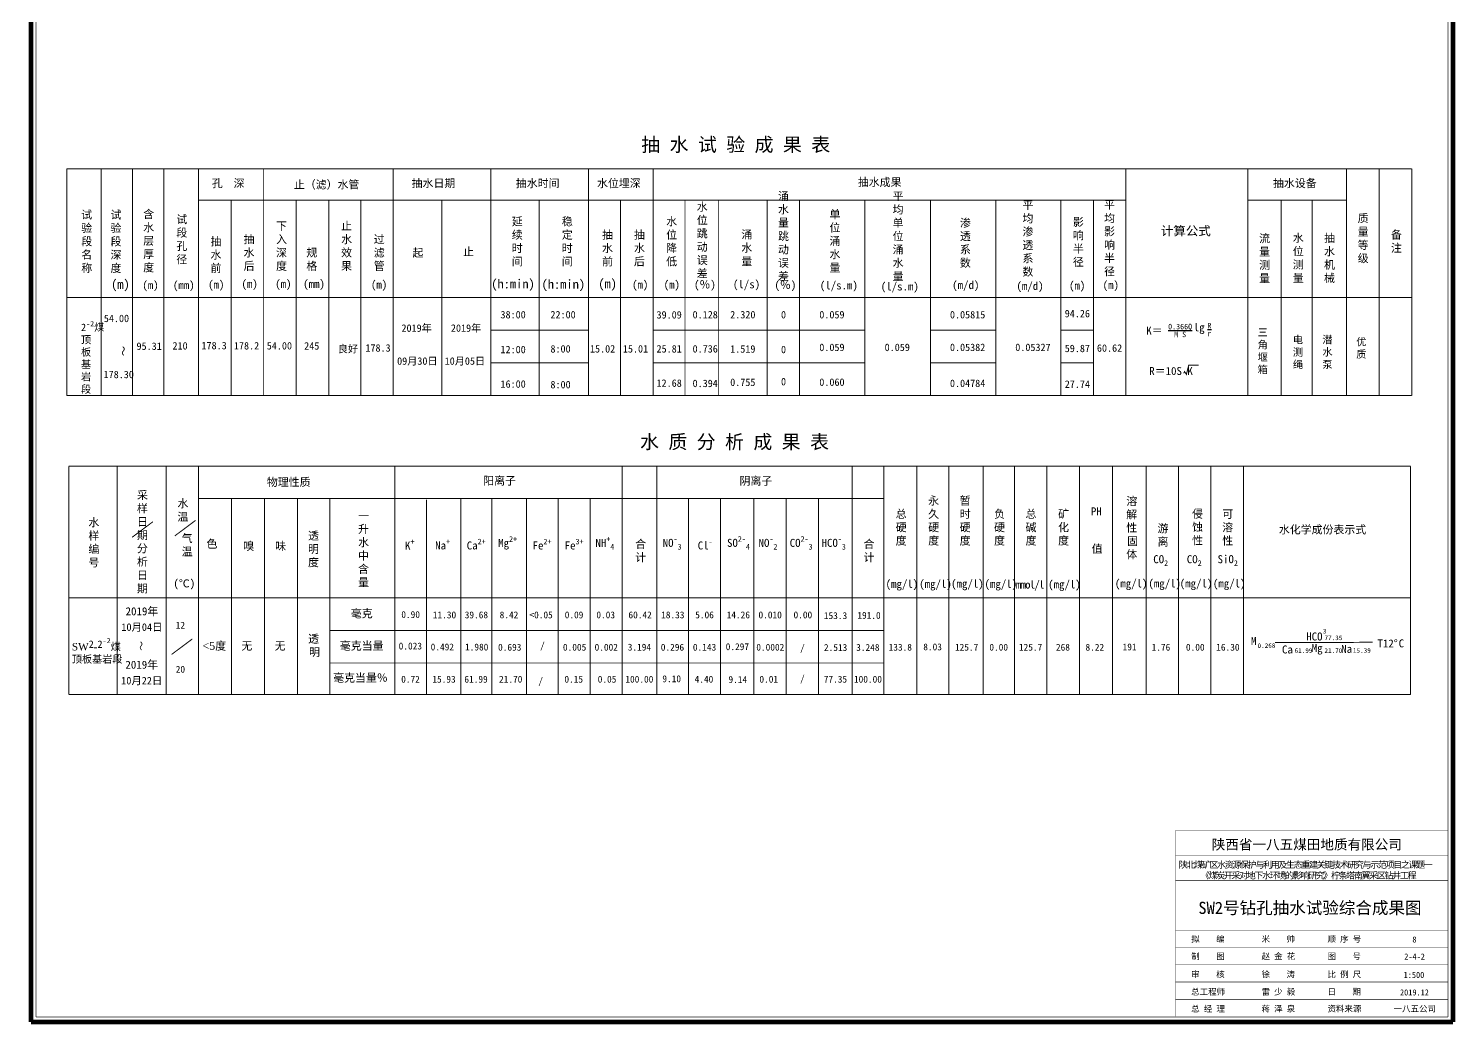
# Model space of a CAD drawing. Header units: millimetres. Extents: x -182 to 395, y -757 to 122.
# Drawn here: x -182 to 395, y -757 to -355 of the extents above; entities that cross this region are included whole.
import ezdxf

# ---------------------------------------------------------------- set-up
doc = ezdxf.new("R2010")
doc.units = ezdxf.units.MM
for name, color, linetype in [('图框WL', 7, 'Continuous'), ('图框WT', 7, 'Continuous'), ('成果表WL', 7, 'Continuous'), ('成果表WT', 7, 'Continuous')]:
    doc.layers.add(name, color=color, linetype=linetype)
doc.styles.get("Standard").update_dxf_attribs({"font": ''})
doc.styles.get('Standard').set_extended_font_data('SimSun')

msp = doc.modelspace()

# ---------------------------------------------------------------- linework, layer by layer
at = {"layer": '图框WL'}
for points, const_width in [([(-180.64, -756.11), (-180.64, 120.64), (-180.64, 120.64), (394.04, 120.64)], 2), ([(394.04, -756.11), (394.04, 120.64)], 2), ([(-178.64, -754.11), (-178.64, 118.64), (-178.64, 118.64), (392.04, 118.64)], 0.2), ([(392.04, 118.64), (392.04, -754.11)], 0.2), ([(281.77, -753.85), (281.77, -678.86), (392.04, -678.86)], 0.2), ([(281.93, -688.98), (392.01, -688.98)], 0.2), ([(392.01, -698.98), (281.93, -698.98)], 0.2), ([(281.93, -718.98), (392.01, -718.98)], 0.2), ([(309.43, -718.98), (309.43, -754.16)], 0.05), ([(336.93, -754.16), (336.93, -718.98)], 0.05), ([(364.43, -718.98), (364.43, -754.16)], 0.05), ([(281.93, -725.98), (392.01, -725.98)], 0.2), ([(392.01, -732.98), (281.93, -732.98)], 0.2), ([(281.93, -739.98), (392.01, -739.98)], 0.2), ([(392.01, -746.98), (281.93, -746.98)], 0.2), ([(-180.64, -756.11), (394.04, -756.11)], 2), ([(392.04, -754.11), (-178.64, -754.11)], 0.2), ([(282.14, -754.16), (309.64, -754.16)], 0.2), ([(309.64, -754.16), (337.14, -754.16)], 0.2), ([(337.14, -754.16), (364.64, -754.16)], 0.2)]:
    msp.add_lwpolyline(points, dxfattribs=dict(at, const_width=const_width))
at = {"layer": '成果表WL', "const_width": 0.396}
for points in [[(-166.22, -411.26), (-166.22, -463.34)], [(-166.22, -411.26), (-152.23, -411.26)], [(-152.23, -411.26), (-152.23, -463.34)], [(-152.23, -411.26), (-139.6, -411.26)], [(-139.6, -411.26), (-139.6, -463.34)], [(-139.6, -411.26), (-126.97, -411.26)], [(-126.97, -411.26), (-126.97, -463.34)], [(-126.97, -411.26), (-112.98, -411.26)], [(-126.97, -411.26), (-126.97, -463.34)], [(-112.98, -411.26), (-86.75, -411.26)], [(-112.98, -411.26), (-112.98, -423.89)], [(-86.75, -411.26), (-34.28, -411.26)], [(-86.75, -411.26), (-86.75, -423.89)], [(-34.28, -411.26), (5.16, -411.26)], [(-34.28, -411.26), (-34.28, -423.89)], [(5.16, -411.26), (44.61, -411.26)], [(5.16, -411.26), (5.16, -423.89)], [(44.61, -411.26), (70.84, -411.26)], [(44.61, -411.26), (44.61, -423.89)], [(70.84, -411.26), (105.85, -411.26), (196.67, -411.26), (261.79, -411.26)], [(70.84, -411.26), (70.84, -423.89)], [(261.79, -411.26), (311.13, -411.26)], [(261.79, -411.26), (261.79, -423.89)], [(261.79, -411.26), (261.79, -423.89)], [(311.13, -411.26), (311.13, -463.34)], [(311.13, -411.26), (350.97, -411.26)], [(350.97, -411.26), (350.97, -463.34)], [(350.97, -411.26), (364.17, -411.26)], [(364.17, -411.26), (364.17, -463.34)], [(364.17, -411.26), (377.37, -411.26)], [(377.37, -411.26), (377.37, -463.34)], [(-112.98, -423.89), (-112.98, -463.34)], [(-112.98, -423.89), (-99.76, -423.89)], [(-99.76, -423.89), (-99.76, -463.34)], [(-99.76, -423.89), (-73.53, -423.89)], [(-86.75, -423.89), (-86.75, -463.34)], [(-73.53, -423.89), (-73.53, -463.34)], [(-73.53, -423.89), (-60.32, -423.89)], [(-60.32, -423.89), (-60.32, -463.34)], [(-60.32, -423.89), (-47.3, -423.89)], [(-47.3, -423.89), (-47.3, -463.34)], [(-47.3, -423.89), (-34.28, -423.89)], [(-34.28, -423.89), (-34.28, -463.34)], [(-34.28, -423.89), (-14.66, -423.89)], [(-14.66, -423.89), (-14.66, -463.34)], [(-14.66, -423.89), (5.16, -423.89)], [(5.16, -423.89), (5.16, -463.34)], [(5.16, -423.89), (24.79, -423.89)], [(24.79, -423.89), (24.79, -463.34)], [(24.79, -423.89), (44.61, -423.89)], [(44.61, -423.89), (44.61, -463.34)], [(44.61, -423.89), (57.63, -423.89)], [(57.63, -423.89), (57.63, -463.34)], [(57.63, -423.89), (70.84, -423.89)], [(70.84, -423.89), (70.84, -463.34)], [(70.84, -423.89), (83.66, -423.89)], [(83.66, -423.89), (83.66, -463.34)], [(83.66, -423.89), (97.27, -423.89)], [(97.27, -423.89), (97.27, -463.34)], [(97.27, -423.89), (106.38, -423.89), (116.88, -423.89)], [(116.88, -423.89), (116.88, -463.34)], [(116.88, -423.89), (129.9, -423.89)], [(129.9, -423.89), (129.9, -463.34)], [(129.9, -423.89), (156.32, -423.89)], [(156.32, -423.89), (156.32, -463.34)], [(156.32, -423.89), (182.92, -423.89)], [(182.92, -423.89), (182.92, -463.34)], [(182.92, -423.89), (197.28, -423.89), (209.34, -423.89)], [(209.34, -423.89), (209.34, -463.34)], [(209.34, -423.89), (235.56, -423.89)], [(235.56, -423.89), (235.56, -463.34)], [(235.56, -423.89), (248.77, -423.89)], [(248.77, -423.89), (248.77, -463.34)], [(248.77, -423.89), (261.79, -423.89)], [(261.79, -423.89), (261.79, -463.34)], [(311.13, -423.89), (324.54, -423.89)], [(324.54, -423.89), (324.54, -463.34)], [(324.54, -423.89), (337.17, -423.89)], [(337.17, -423.89), (337.17, -463.34)], [(337.17, -423.89), (350.97, -423.89)], [(-166.22, -463.34), (-152.23, -463.34)], [(-166.22, -463.34), (-166.22, -502.94)], [(-152.23, -463.34), (-139.6, -463.34)], [(-152.23, -463.34), (-152.23, -502.94)], [(-139.6, -463.34), (-126.97, -463.34)], [(-139.6, -463.34), (-139.6, -502.94)], [(-126.97, -463.34), (-112.98, -463.34)], [(-126.97, -463.34), (-126.97, -502.94)], [(-112.98, -463.34), (-99.76, -463.34)], [(-112.98, -463.34), (-112.98, -502.94)], [(-99.76, -463.34), (-86.75, -463.34)], [(-99.76, -463.34), (-99.76, -502.94)], [(-86.75, -463.34), (-73.53, -463.34)], [(-86.75, -463.34), (-86.75, -502.94)], [(-73.53, -463.34), (-60.32, -463.34)], [(-73.53, -463.34), (-73.53, -502.94)], [(-60.32, -463.34), (-47.3, -463.34)], [(-60.32, -463.34), (-60.32, -502.94)], [(-47.3, -463.34), (-34.28, -463.34)], [(-47.3, -463.34), (-47.3, -502.94)], [(-34.28, -463.34), (-14.66, -463.34)], [(-34.28, -463.34), (-34.28, -502.94)], [(-14.66, -463.34), (5.16, -463.34)], [(-14.66, -463.34), (-14.66, -502.94)], [(5.16, -463.34), (24.79, -463.34)], [(5.16, -463.34), (5.16, -476.54)], [(24.79, -463.34), (44.61, -463.34)], [(24.79, -463.34), (24.79, -476.54)], [(44.61, -463.34), (57.63, -463.34)], [(44.61, -463.34), (44.61, -476.54)], [(57.63, -463.34), (70.84, -463.34)], [(57.63, -463.34), (57.63, -502.94)], [(70.84, -463.34), (83.66, -463.34)], [(70.84, -463.34), (70.84, -476.54)], [(83.66, -463.34), (97.27, -463.34)], [(83.66, -463.34), (83.66, -476.54)], [(97.27, -463.34), (102.55, -463.34), (116.88, -463.34)], [(97.27, -463.34), (97.27, -476.54)], [(116.88, -463.34), (129.9, -463.34)], [(116.88, -463.34), (116.88, -476.54)], [(129.9, -463.34), (129.9, -476.54)], [(129.9, -463.34), (156.32, -463.34)], [(156.32, -463.34), (156.32, -476.54)], [(156.32, -463.34), (182.92, -463.34)], [(182.92, -463.34), (182.92, -476.54)], [(182.92, -463.34), (197.28, -463.34), (209.34, -463.34)], [(209.34, -463.34), (209.34, -476.54)], [(209.34, -463.34), (235.56, -463.34)], [(235.56, -463.34), (235.56, -476.54)], [(235.56, -463.34), (248.77, -463.34)], [(248.77, -463.34), (248.77, -476.54)], [(248.77, -463.34), (261.79, -463.34)], [(261.79, -463.34), (261.79, -502.94)], [(261.79, -463.34), (311.13, -463.34)], [(311.13, -463.34), (311.13, -502.94)], [(311.13, -463.34), (324.54, -463.34)], [(324.54, -463.34), (324.54, -502.94)], [(324.54, -463.34), (337.17, -463.34)], [(337.17, -463.34), (337.17, -502.94)], [(337.17, -463.34), (350.97, -463.34)], [(350.97, -463.34), (364.17, -463.34)], [(350.97, -463.34), (350.97, -502.94)], [(364.17, -463.34), (377.37, -463.34)], [(364.17, -463.34), (364.17, -502.94)], [(377.37, -463.34), (377.37, -502.94)], [(5.16, -476.54), (24.79, -476.54)], [(5.16, -476.54), (5.16, -489.74)], [(24.79, -476.54), (44.61, -476.54)], [(24.79, -476.54), (24.79, -489.74)], [(44.61, -476.54), (44.61, -489.74)], [(70.84, -476.54), (83.66, -476.54)], [(70.84, -476.54), (70.84, -489.74)], [(83.66, -476.54), (97.27, -476.54)], [(83.66, -476.54), (83.66, -489.74)], [(97.27, -476.54), (116.88, -476.54)], [(97.27, -476.54), (97.27, -489.74)], [(116.88, -476.54), (129.9, -476.54)], [(116.88, -476.54), (116.88, -489.74)], [(129.9, -476.54), (129.9, -489.74)], [(129.9, -476.54), (156.32, -476.54)], [(156.32, -476.54), (156.32, -489.74)], [(182.92, -476.54), (182.92, -489.74)], [(182.92, -476.54), (209.34, -476.54)], [(209.34, -476.54), (209.34, -489.74)], [(235.56, -476.54), (235.56, -489.74)], [(235.56, -476.54), (248.77, -476.54)], [(248.77, -476.54), (248.77, -489.74)], [(5.16, -489.74), (24.79, -489.74)], [(5.16, -489.74), (5.16, -502.94)], [(24.79, -489.74), (44.61, -489.74)], [(24.79, -489.74), (24.79, -502.94)], [(44.61, -489.74), (44.61, -502.94)], [(70.84, -489.74), (83.66, -489.74)], [(70.84, -489.74), (70.84, -502.94)], [(83.66, -489.74), (97.27, -489.74)], [(83.66, -489.74), (83.66, -502.94)], [(97.27, -489.74), (116.88, -489.74)], [(97.27, -489.74), (97.27, -502.94)], [(116.88, -489.74), (129.9, -489.74)], [(116.88, -489.74), (116.88, -502.94)], [(129.9, -489.74), (129.9, -502.94)], [(129.9, -489.74), (156.32, -489.74)], [(156.32, -489.74), (156.32, -502.94)], [(182.92, -489.74), (182.92, -502.94)], [(182.92, -489.74), (209.34, -489.74)], [(209.34, -489.74), (209.34, -502.94)], [(235.56, -489.74), (235.56, -502.94)], [(235.56, -489.74), (248.77, -489.74)], [(248.77, -489.74), (248.77, -502.94)], [(285.21, -493.92), (285.57, -493.2), (286.29, -494.39), (287.25, -490.63), (291.27, -490.63)], [(-166.22, -502.94), (-152.23, -502.94)], [(-152.23, -502.94), (-139.6, -502.94)], [(-139.6, -502.94), (-126.97, -502.94)], [(-126.97, -502.94), (-112.98, -502.94)], [(-112.98, -502.94), (-99.76, -502.94)], [(-99.76, -502.94), (-86.75, -502.94)], [(-86.75, -502.94), (-73.53, -502.94)], [(-73.53, -502.94), (-60.32, -502.94)], [(-60.32, -502.94), (-47.3, -502.94)], [(-47.3, -502.94), (-34.28, -502.94)], [(-34.28, -502.94), (-14.66, -502.94)], [(-14.66, -502.94), (5.16, -502.94)], [(5.16, -502.94), (24.79, -502.94)], [(24.79, -502.94), (44.61, -502.94)], [(44.61, -502.94), (57.63, -502.94)], [(57.63, -502.94), (70.84, -502.94)], [(70.84, -502.94), (83.66, -502.94)], [(83.66, -502.94), (97.27, -502.94)], [(97.27, -502.94), (116.88, -502.94)], [(116.88, -502.94), (129.9, -502.94)], [(129.9, -502.94), (156.32, -502.94)], [(156.32, -502.94), (182.92, -502.94)], [(182.92, -502.94), (209.34, -502.94)], [(209.34, -502.94), (235.56, -502.94)], [(235.56, -502.94), (248.77, -502.94)], [(248.77, -502.94), (261.79, -502.94)], [(261.79, -502.94), (311.13, -502.94)], [(311.13, -502.94), (324.54, -502.94)], [(324.54, -502.94), (337.17, -502.94)], [(337.17, -502.94), (350.97, -502.94)], [(350.97, -502.94), (364.17, -502.94)], [(364.17, -502.94), (377.37, -502.94)]]:
    msp.add_lwpolyline(points, dxfattribs=at)
at = {"layer": '成果表WL', "color": 0, "const_width": 0.396}
for points in [[(-165.38, -531.46), (376.88, -531.46)], [(-165.38, -531.46), (-165.38, -584.62)], [(-145.79, -531.46), (-145.79, -584.62)], [(-125.97, -531.46), (-125.97, -584.62)], [(-112.99, -531.46), (-112.99, -584.62)], [(-33.66, -531.46), (-33.66, -584.62)], [(58.22, -531.46), (58.22, -584.62)], [(72.23, -531.46), (72.23, -584.62)], [(151.16, -531.46), (151.16, -584.62)], [(163.98, -531.46), (163.98, -584.62)], [(177.3, -531.46), (177.3, -584.62)], [(190.29, -531.46), (190.29, -584.62)], [(204.13, -531.46), (204.13, -584.62)], [(216.77, -531.46), (216.77, -584.62)], [(229.93, -531.46), (229.93, -584.62)], [(243.09, -531.46), (243.09, -584.62)], [(256.41, -531.46), (256.41, -584.62)], [(270.08, -531.46), (270.08, -584.62)], [(283.07, -531.46), (283.07, -584.62)], [(296.22, -531.46), (296.22, -584.62)], [(309.38, -531.46), (309.38, -584.62)], [(376.88, -531.58), (376.88, -539.48), (376.88, -584.62)], [(-112.99, -544.49), (163.98, -544.49)], [(-99.66, -544.49), (-99.66, -584.62)], [(-86.33, -544.49), (-86.33, -584.62)], [(-73, -544.49), (-73, -584.62)], [(-59.85, -544.49), (-59.85, -584.62)], [(-20.82, -544.97), (-20.82, -584.62)], [(-6.88, -544.49), (-6.88, -584.62)], [(5.59, -544.49), (5.59, -584.62)], [(19.6, -544.49), (19.6, -584.62)], [(32.42, -544.49), (32.42, -584.62)], [(45.4, -544.49), (45.4, -584.62)], [(85.04, -544.49), (85.04, -584.62)], [(98.03, -544.49), (98.03, -584.62)], [(111.52, -544.49), (111.52, -584.62)], [(124.51, -544.49), (124.51, -584.62)], [(137.67, -544.49), (137.67, -584.62)], [(-122.51, -559.63), (-114.13, -553.37)], [(-139.78, -560.2), (-131.4, -553.94)], [(-165.38, -584.62), (376.88, -584.62)], [(-165.38, -584.62), (-165.38, -623.72)], [(-145.79, -584.62), (-145.79, -623.74)], [(-125.97, -584.62), (-125.97, -621.33), (-125.96, -623.76)], [(-112.99, -584.62), (-112.99, -623.77)], [(-99.66, -584.62), (-99.66, -623.77)], [(-86.33, -584.62), (-86.33, -623.77)], [(-73, -584.62), (-73, -623.77)], [(-59.85, -584.62), (-59.85, -623.77)], [(-33.66, -584.62), (-33.66, -623.77)], [(-20.82, -584.62), (-20.82, -623.77)], [(-6.88, -584.62), (-6.88, -623.77)], [(5.59, -584.62), (5.59, -623.77)], [(19.6, -584.62), (19.6, -623.77)], [(32.42, -584.62), (32.42, -623.77)], [(45.4, -584.62), (45.4, -623.77)], [(58.22, -584.62), (58.22, -623.77)], [(72.23, -584.62), (72.23, -623.77)], [(85.04, -584.62), (85.04, -623.77)], [(98.03, -584.62), (98.03, -623.77)], [(111.52, -584.62), (111.52, -623.77)], [(124.51, -584.62), (124.51, -623.77)], [(137.67, -584.62), (137.67, -623.77)], [(151.16, -584.62), (151.16, -623.77)], [(163.98, -584.62), (163.98, -623.77)], [(177.3, -584.62), (177.3, -623.77)], [(190.29, -584.62), (190.29, -623.77)], [(204.13, -584.62), (204.13, -623.77)], [(216.77, -584.62), (216.77, -623.77)], [(229.93, -584.62), (229.93, -623.77)], [(243.09, -584.62), (243.09, -623.77)], [(256.41, -584.62), (256.41, -623.77)], [(270.08, -584.62), (270.08, -623.77)], [(283.07, -584.62), (283.07, -623.77)], [(296.22, -584.62), (296.22, -623.77)], [(309.38, -584.62), (309.38, -623.77)], [(376.88, -584.62), (376.88, -623.77)], [(-59.85, -597.82), (163.98, -597.82)], [(-123.83, -607.57), (-115.45, -601.31)], [(322.07, -602.78), (361.55, -602.64)], [(-59.85, -611.02), (163.98, -611.02)], [(-165.38, -623.72), (-112.99, -623.77), (58.33, -623.77), (151.16, -623.77), (376.88, -623.77)]]:
    msp.add_lwpolyline(points, dxfattribs=at)

# ---------------------------------------------------------------- texts
at = {"layer": '图框WT', "attachment_point": 7}
for s, insert, char_height, width in [('\\A1;陕西省一八五煤田地质有限公司', (296.53, -686.86), 4.025, 112.7), ('\\pi11.57;{\\T0.75;陕北煤矿区水资源保护与利用及生态重建关键技术研究与示范项目之课题一 \\P\\pi20.467;《煤炭开采对地下水环境的影响研究》柠条塔南翼采区钻井工程}', (271.66, -698.51), 2.6, 129.8854), ('\\A1;SW2号钻孔抽水试验综合成果图', (291.12, -713.01), 4.9, 147.56), ('\\A1;拟    编', (288.24, -724.08), 2.45, 19.6), ('\\A1;米    帅', (316.66, -724.08), 2.45, 19.6), ('\\A1;顺 序 号', (343.32, -724.08), 2.45, 19.6), ('\\A1;8', (377.62, -724.03), 2.45, 4.9), ('\\A1;制    图', (288.24, -731.05), 2.45, 19.6), ('\\A1;赵 金 花', (316.66, -731.05), 2.45, 19.6), ('\\A1;图    号', (343.32, -731.05), 2.45, 19.6), ('\\A1;2-4-2', (374.35, -730.88), 2.45, 14.7), ('\\A1;审    核', (288.24, -738.36), 2.45, 19.6), ('\\A1;徐    涛', (316.66, -738.36), 2.45, 19.6), ('\\A1;比 例 尺', (343.32, -738.36), 2.45, 19.6), ('\\A1;1:500', (374.11, -738.36), 2.45, 12.25), ('\\A1;总工程师', (288.24, -745.42), 2.45, 19.6), ('\\A1;雷 少 毅', (316.66, -745.42), 2.45, 19.6), ('\\A1;日    期', (343.32, -745.42), 2.45, 19.6), ('\\A1;2019.12', (372.63, -745.42), 2.45, 17.15), ('\\A1;总 经 理', (288.24, -752.24), 2.45, 19.6), ('\\A1;蒋 泽 泉', (316.66, -752.24), 2.45, 19.6), ('\\A1;资料来源', (343.32, -752.24), 2.45, 19.6), ('\\A1;一八五公司', (370.03, -752.24), 2.45, 24.5)]:
    msp.add_mtext(s, dxfattribs=dict(at, insert=insert, char_height=char_height, width=width))
at = {"layer": '成果表WT', "attachment_point": 7}
for s, insert, char_height, width in [('\\A1;抽 水 试 验 成 果 表', (66, -404.94), 5.6, 176.4), ('\\A1;孔  深 ', (-107.56, -419.11), 3.234, 22.638), ('\\A1;抽水日期', (-26.82, -419.11), 3.234, 29.568), ('\\A1;抽水时间', (15.29, -419.11), 3.234, 29.568), ('\\A1;水位埋深', (48.11, -419.11), 3.234, 29.568), ('\\A1;抽水成果', (153.53, -418.69), 3.234, 99.792), ('\\A1;抽水设备', (321.31, -419.11), 3.234, 33.264), ('\\A1;止（滤）水管', (-74.4, -419.7), 3.234, 49.896), ('\\A1;涌水量跳动误差', (121.25, -456.47), 3.234, 5.4215), ('\\A1;平均单位涌水量', (167.58, -456.56), 3.234, 5.2344), ('\\A1;水位跳动误差', (88.43, -455.39), 3.234, 6.5973), ('\\A1;平均渗透系数', (220.05, -454.88), 3.234, 4.6846), ('\\A1;{\\T0.95;平均影响半径}', (253.02, -454.77), 3.234, 4.605), ('\\A1;试验段名称', (-160.33, -453.39), 3.234, 7.0655), ('\\A1;试验段深度', (-148.52, -453.41), 3.234, 3.2632), ('\\A1;含水层厚度', (-135.3, -453.15), 3.234, 6.3525), ('\\A1;试段孔径', (-121.9, -449.87), 3.234, 5.5348), ('\\A1;止水效果', (-55.32, -452.53), 3.234, 3.8212), ('\\A1;延续时间', (13.67, -450.73), 3.234, 6.2277), ('\\A1;稳定时间', (33.88, -450.73), 3.234, 4.7308), ('\\A1;水位降低', (76.05, -450.73), 3.234, 6.6019), ('\\A1;单位涌水量', (142.06, -453.09), 3.234, 4.345), ('\\A1;渗透系数', (194.77, -451.3), 3.234, 5.105), ('\\A1;影响半径', (240.42, -450.93), 3.234, 5.9004), ('\\A1;质量等级', (355.52, -449.45), 3.234, 1.3294), ('\\A1;抽水后', (-94.71, -452.53), 3.234, 6.804), ('\\A1;下入深度', (-81.61, -452.53), 3.234, 6.1977), ('\\A1;过滤管', (-42.12, -452.53), 3.234, 3.2393), ('\\A1;抽水前', (50.14, -450.73), 3.234, 2.0443), ('\\A1;抽水后', (63.03, -450.73), 3.234, 6.5349), ('\\A1;涌水量', (106.45, -450.49), 3.234, 6.1607), ('\\A1;计算公式', (275.99, -438.62), 3.696, 36.96), ('\\A1;流量测量', (315.69, -457.44), 3.234, 4.9677), ('\\A1;水位测量', (329.29, -457.25), 3.234, 5.1758), ('\\A1;抽水机械', (341.93, -457.44), 3.234, 8.2976), ('\\A1;备   注', (368.97, -445.22), 3.234, 4.5869), ('\\A1;抽水前', (-108.1, -453.4), 3.234, 3.0017), ('\\A1;规格', (-69.36, -452.53), 3.234, 4.6624), ('\\A1;起 ', (-26.47, -447.26), 3.234, 3.2393), ('\\A1;止', (-6.04, -446.53), 3.234, 3.2393), ('\\A1;(h:min)', (5.36, -460.61), 3.696, 29.106), ('\\A1;(m)', (48.61, -460.54), 3.696, 12.474), ('\\A1;(m)', (-148.28, -460.77), 3.696, 12.474), ('\\A1;(m)', (-135.65, -460.77), 3.234, 11.088), ('\\A1;(mm)', (-123.31, -460.77), 3.234, 14.784), ('\\A1;(m)', (-109.08, -460.54), 3.234, 11.088), ('\\A1;(m)', (-95.58, -460.25), 3.234, 11.088), ('\\A1;(m)', (-81.96, -460.25), 3.234, 11.088), ('\\A1;(mm)', (-70.66, -460.25), 3.234, 14.784), ('\\A1;(m)', (-43.26, -460.54), 3.234, 11.088), ('\\A1;(h:min)', (25.69, -460.76), 3.696, 29.106), ('\\A1;(m)', (62.26, -460.54), 3.234, 11.088), ('\\A1;(m)', (75.03, -460.54), 3.234, 11.088), ('\\A1;(％)', (87.3, -460.54), 3.234, 14.784), ('(l/s)', (103.03, -460.42), 3.234, 18.48), ('\\A1;(％)', (119.82, -460.7), 3.234, 14.784), ('(l/s.m)', (138.14, -460.88), 3.234, 22.638), ('(l/s.m)', (162.77, -461.3), 3.234, 22.638), ('(m/d)', (191.63, -460.73), 3.234, 18.48), ('(m/d)', (217.61, -461.1), 3.234, 18.48), ('\\A1;(m)', (238.85, -460.92), 3.234, 11.088), ('\\A1;(m)', (252.45, -460.73), 3.234, 11.088), ('\\A1;2{\\H0.7x;\\S-2^ ;}煤顶板基岩段 ', (-160.43, -502.21), 3, 2.6853), ('\\A1;54.00', (-151.21, -473.27), 3, 15.246), ('\\A1;38:00', (9.1, -471.78), 3, 16.17), ('\\A1;22:00', (29.28, -471.78), 3, 16.17), ('\\A1;39.09', (72.16, -471.83), 3, 16.17), ('\\A1;0.128', (86.73, -471.78), 3, 12.936), ('\\A1;2.320', (101.93, -471.78), 3, 16.17), ('\\A1;0', (122.46, -471.78), 3, 3.234), ('\\A1;0.059', (137.94, -471.78), 3, 19.404), ('\\A1;0.05815', (190.74, -471.78), 3, 19.404), ('\\A1;94.26', (237.13, -471.33), 3, 16.17), ('\\A1;2019年', (-30.92, -477.48), 3, 19.404), ('\\A1;2019年', (-10.94, -477.48), 3, 19.404), ('\\A1;K＝', (270.07, -478.27), 3.234, 9.702), ('\\A1;K＝', (270.07, -478.27), 3.234, 9.702), ('\\A1;{\\H0.7x;\\S0.366Q/M S;}', (278.91, -479.33), 3.234, 38.808), ('\\A1; lg', (287.07, -478.04), 3.234, 9.702), ('\\A1;{\\H0.7x;\\SR/r;}', (294.77, -478.97), 3.234, 16.17), ('\\A1;三角堰箱', (315.11, -494.24), 3, 5.8001), ('\\A1;电测绳', (329.33, -492.16), 3, 6.674), ('\\A1;潜水泵', (341.24, -492.16), 3, 6.674), ('\\A1;95.31', (-138, -484.51), 3, 14.784), ('\\A1;210', (-123.46, -484.36), 3, 8.8704), ('\\A1;178.3', (-111.74, -484.27), 3, 14.784), ('\\A1;178.2', (-98.64, -484.34), 3, 14.784), ('\\A1;54.00', (-85.36, -484.34), 3, 14.784), ('\\A1;245', (-70.24, -484.4), 3, 9.702), ('\\A1;良好', (-56.63, -485.9), 3, 12.936), ('178.3', (-45.5, -485.22), 3, 3.234), ('\\A1;12:00', (9.1, -485.86), 3, 16.17), ('\\A1;8:00', (29.28, -485.58), 3, 12.936), ('\\A1;15.02', (45.26, -485.58), 3, 16.17), ('\\A1;15.01', (58.55, -485.58), 3, 16.17), ('\\A1;25.81', (72.16, -485.58), 3, 16.17), ('\\A1;0.736', (86.73, -485.58), 3, 12.936), ('\\A1;1.519', (101.93, -485.63), 3, 16.17), ('\\A1;0', (122.46, -485.86), 3, 3.234), ('\\A1;0.059', (137.94, -484.98), 3, 19.404), ('\\A1;0.059', (164.34, -484.98), 3, 19.404), ('\\A1;0.05382', (190.74, -484.98), 3, 19.404), ('\\A1;0.05327', (217.14, -484.98), 3, 19.404), ('\\A1;59.87', (237.13, -485.41), 3, 16.17), ('\\A1;60.62', (250.13, -485.27), 3, 16.17), ('\\A1;优质', (354.94, -488.04), 3, 4.935), ('\\A1;09月30日', (-32.68, -490.81), 3, 25.872), ('\\A1;10月05日', (-13.47, -490.81), 3, 25.872), ('\\A1;178.30', (-151.31, -495.94), 3, 15.246), ('\\A1;0', (122.46, -498.83), 3, 3.234), ('\\A1;R＝10S K', (271.28, -494.67), 3.234, 25.872), ('\\A1;16:00', (9.1, -499.8), 3, 16.17), ('\\A1;8:00', (29.28, -500.03), 3, 12.936), ('\\A1;12.68', (72.16, -499.43), 3, 16.17), ('\\A1;0.394', (86.73, -499.54), 3, 12.936), ('\\A1;0.755', (101.93, -499.09), 3, 16.17), ('\\A1;0.060', (137.94, -499.04), 3, 19.404), ('\\A1;0.04784', (190.74, -499.52), 3, 19.404), ('\\A1;27.74', (237.13, -499.85), 3, 16.17)]:
    msp.add_mtext(s, dxfattribs=dict(at, insert=insert, char_height=char_height, width=width))
at = {"layer": '成果表WT', "insert": (-141.75, -486.97), "char_height": 3, "width": 18.48, "attachment_point": 7, "rotation": 90}
msp.add_mtext('\\A1;～', dxfattribs=at)
at = {"layer": '成果表WT', "color": 0, "attachment_point": 7}
for s, insert, char_height, width in [('\\A1;水 质 分 析 成 果 表', (65.51, -525.07), 5.6, 176.4), ('\\A1;物理性质', (-85.31, -539.87), 3.234, 48.048), ('\\A1;阳离子', (2.12, -539.33), 3.234, 91.476), ('\\A1;阴离子', (105.71, -539.44), 3.234, 108.108), ('\\A1;采样日期 \\P 分析日期', (-137.81, -582.9), 3.234, 5.3241), ('\\A1;水温 \\P ', (-121.47, -559.24), 3.234, 6.6317), ('\\A1;永久硬度', (181.95, -563.56), 3.234, 6.6345), ('\\A1;暂时硬度', (194.67, -563.56), 3.234, 4.6941), ('\\A1;\\pi1.4416;溶\\P\\pi1.3783;解\\P\\pi1.4235;性\\P\\pi1.7397;固\\P\\pi1.4054;体', (260.58, -569.12), 3.234, 7.0566), ('\\A1;水样编号', (-157.45, -572.36), 3.234, 6.6223), ('\\A1;一升水中含量', (-48.45, -580.3), 3.234, 5.9599), ('\\A1;总硬度', (168.81, -563.56), 3.234, 6.2372), ('\\A1;负硬度', (208.57, -563.56), 3.234, 6.6253), ('\\A1;总碱度', (221.29, -563.56), 3.234, 7.5955), ('\\A1;矿化度', (234.45, -563.56), 3.234, 5.461), ('\\A1;PH', (247.7, -551.35), 3.234, 6.468), ('\\A1;侵蚀性', (288.6, -563.46), 3.234, 6.3757), ('\\A1;可溶性', (300.78, -563.57), 3.234, 6.1817), ('\\A1;气温 \\P ', (-119.74, -573.31), 3.234, 6.6317), ('\\A1;透明度', (-68.69, -572.33), 3.234, 5.0174), ('\\A1;游离', (274.65, -563.98), 3.234, 5.4887), ('\\A1;水化学成份表示式', (323.66, -559.11), 3.234, 75.3984), ('\\A1;色', (-109.72, -564.77), 3.234, 7.0224), ('\\A1;嗅', (-94.86, -565.77), 3.234, 7.0224), ('\\A1;味', (-81.96, -565.77), 3.234, 6.468), ('\\A1;K{\\H0.7x;\\S+^ ;}', (-29.51, -565.18), 3.234, 12.936), ('\\A1;Na{\\H0.7x;\\S+^ ;}', (-17.3, -565.18), 3.234, 16.17), ('\\A1;Ca{\\H0.7x;\\S2+^ ;}', (-4.54, -565.18), 3.234, 19.404), ('\\A1;Mg{\\H0.7x;\\S2+^ ;}', (8.17, -565.18), 3.234, 19.404), ('\\A1;Fe{\\H0.7x;\\S2+^ ;}', (22.05, -565.18), 3.234, 19.404), ('\\A1;Fe{\\H0.7x;\\S3+^ ;}', (35.03, -565.18), 3.234, 19.404), ('\\A1;NH{\\H0.7x;\\S+^ ;}{\\H0.7x;\\S^ 4;}', (47.46, -565.18), 3.234, 25.872), ('\\A1;合计', (63.54, -570.32), 3.234, 5.0027), ('\\A1;NO{\\H0.7x;\\S-^ ;}{\\H0.7x;\\S^ 3;}', (74.65, -565.18), 3.234, 25.872), ('\\A1;Cl{\\H0.7x;\\S-^ ;}', (88.81, -565.18), 3.234, 16.17), ('\\A1;SO{\\H0.7x;\\S2-^ ;}{\\H0.7x;\\S^ 4;}', (100.64, -565.18), 3.234, 29.106), ('\\A1;NO{\\H0.7x;\\S-^ ;}{\\H0.7x;\\S^ 2;}', (113.39, -565.18), 3.234, 25.872), ('\\A1;CO{\\H0.7x;\\S2-^ ;}{\\H0.7x;\\S^ 3;}', (125.98, -565.18), 3.234, 29.106), ('\\A1;HCO{\\H0.7x;\\S-^ ;}{\\H0.7x;\\S^ 3;}', (138.85, -565.18), 3.234, 29.106), ('\\A1;合计', (155.82, -570.32), 3.234, 2.6818), ('\\A1;值', (248.03, -566.83), 3.234, 7.0224), ('\\A1;CO{\\H0.7x;\\S^ 2;}', (272.9, -571.78), 3.234, 16.17), ('\\A1;CO{\\H0.7x;\\S^ 2;}', (286.46, -571.78), 3.234, 16.17), ('\\A1;SiO{\\H0.7x;\\S^ 2;}', (298.89, -571.78), 3.234, 19.404), ('\\A1;(℃)', (-123.09, -581.32), 3.234, 12.936), ('(mg/l)', (164.74, -581.73), 3.234, 18.2952), ('(mg/l)', (178.31, -581.73), 3.234, 18.2952), ('(mg/l)', (191.2, -581.64), 3.234, 18.2952), ('(mg/l)', (204.71, -581.73), 3.234, 18.2952), ('{\\T0.85;mmol/l}', (217.38, -581.73), 3.234, 18.2952), ('(mg/l)', (230.42, -581.93), 3.234, 18.2952), ('(mg/l)', (257.38, -581.54), 3.234, 18.2952), ('(mg/l)', (270.93, -581.54), 3.234, 18.2952), ('(mg/l)', (283.59, -581.54), 3.234, 18.2952), ('(mg/l)', (297, -581.54), 3.234, 18.2952), ('\\A1;2019年', (-142.41, -592.09), 3.234, 17.1864), ('\\A1; 毫克', (-53.58, -593), 3.234, 16.17), ('\\A1;0.90', (-30.99, -592.87), 2.772, 13.86), ('\\A1;11.30', (-18.24, -593), 2.772, 11.088), ('\\A1;39.68', (-5.36, -593), 2.772, 13.86), ('\\A1;8.42', (8.76, -593), 2.772, 13.86), ('\\A1;<0.05', (20.79, -593), 2.772, 13.86), ('\\A1;0.09', (35.05, -593), 2.772, 11.088), ('\\A1;0.03', (47.84, -593), 2.772, 11.088), ('\\A1;60.42', (60.81, -593), 2.772, 11.088), ('\\A1;18.33', (74.02, -593), 2.772, 13.86), ('\\A1;5.06', (87.79, -593), 2.772, 13.86), ('\\A1;14.26', (100.49, -593), 2.772, 11.088), ('\\A1;0.010', (113.37, -593), 2.772, 13.86), ('\\A1;0.00 ', (127.53, -593), 2.772, 13.86), ('\\A1;153.3', (139.78, -593.3), 2.772, 13.86), ('\\A1;191.0', (153.31, -593.2), 2.772, 11.088), ('{\\fTimes New Roman|b0|i0|c0|p18;\\C256;SW\\A1;\\fSimSun|b0|i0|c134|p2;2\\A0;\\fTimes New Roman|b0|i0|c0|p18;-\\A1;\\fSimSun|b0|i0|c134|p2;2\\H0.7x;\\S-2^ ;\\A0;\\H1.4286x;煤顶板基岩段}', (-164.12, -611.29), 3, 18.2462), ('\\A1;10月04日', (-144.15, -598.38), 3.049, 20.6976), ('\\A1;12', (-122.14, -597.13), 2.772, 5.544), ('\\A1;\\pi1.8494;透 \\P\\pi2.2379;明', (-70.49, -608.63), 3.234, 7.9808), ('\\A1;HCO', (334.72, -601.97), 3.234, 6.468), ('\\A1;3', (341.42, -599.11), 1.848, 1.848), ('{\\fTimes New Roman|b0|i0|c0|p18;\\C256;<5\\fSimSun|b0|i0|c134|p2;度}', (-111.41, -606.07), 3.234, 12.936), ('\\A1;无', (-95.6, -606.07), 3.234, 6.468), ('\\A1;无', (-95.6, -606.07), 3.234, 6.468), ('\\A1;无', (-82.17, -606.07), 3.234, 6.468), ('\\A1;毫克当量', (-55.82, -606.07), 3.234, 25.872), ('\\A1;0.023', (-32.05, -605.59), 2.772, 13.86), ('\\A1;0.492', (-19.12, -605.96), 2.772, 16.632), ('\\A1;1.980', (-5.24, -606), 2.772, 16.632), ('\\A1;0.693', (8.12, -606.07), 2.772, 13.86), ('/', (25.1, -606.07), 2.77, 2.772), ('\\A1;0.005', (34.34, -606.07), 2.772, 13.86), ('\\A1;0.002', (47.13, -606.07), 2.772, 13.86), ('\\A1;3.194', (60.52, -606.04), 2.772, 19.404), ('0.296', (73.88, -606.07), 2.772, 2.772), ('\\A1;0.143', (86.85, -606.07), 2.772, 13.86), ('\\A1;0.297', (100.12, -605.86), 2.772, 19.404), ('\\A1;0.0002', (112.48, -606.07), 2.772, 16.632), ('/', (130.17, -607), 2.77, 2.772), ('\\A1;2.513', (139.82, -606.17), 2.772, 13.86), ('\\A1;3.248', (152.84, -606.16), 2.772, 19.404), ('\\A1;133.8', (165.95, -606.07), 2.772, 11.088), ('\\A1;8.03', (179.96, -605.94), 2.772, 11.088), ('\\A1;125.7', (192.77, -606.07), 2.772, 13.86), ('\\A1;0.00 ', (206.67, -606.07), 2.772, 13.86), ('\\A1;125.7', (218.62, -606.07), 2.772, 13.86), ('\\A1;268', (233.58, -606.07), 2.772, 11.088), ('\\A1;8.22', (245.52, -606.07), 2.772, 11.088), ('\\A1;191', (260.51, -605.95), 2.772, 11.088), ('\\A1;1.76 ', (272.24, -606.07), 2.772, 13.86), ('\\A1;0.00 ', (286.11, -606.07), 2.772, 13.86), ('\\A1;16.30', (298.35, -606.07), 2.772, 11.088), ('\\A1;M', (312.41, -603.73), 3.234, 3.234), ('\\A1;0.268', (315.05, -604.95), 1.848, 9.24), ('\\A1;Ca', (324.93, -607.22), 3.234, 6.468), ('\\A1;61.99', (330.02, -606.96), 1.848, 9.24), ('\\A1;Mg', (336.95, -607.62), 3.234, 6.468), ('\\A1;21.70', (342.09, -606.96), 1.848, 9.24), ('\\A1;77.35', (342.1, -601.8), 1.848, 9.24), ('\\A1;Na', (348.87, -606.98), 3.234, 6.468), ('\\A1;15.39', (353.6, -606.88), 1.848, 9.24), ('\\A1;T12°', (363.5, -604.75), 3.234, 16.17), ('\\A1;C', (372.09, -604.75), 3.234, 3.234), ('\\A1;2019年', (-142.49, -613.69), 3.234, 17.1864), ('\\A1;10月22日', (-144.21, -620.02), 3.049, 20.6976), ('\\A1;20', (-122.14, -614.98), 2.772, 5.544), ('\\A1;毫克当量％', (-58.52, -619), 3.234, 32.34), ('\\A1;0.72', (-31.03, -619), 2.772, 11.088), ('\\A1;15.93', (-18.44, -619), 2.772, 13.86), ('\\A1;61.99', (-5.5, -619), 2.772, 13.86), ('\\A1;21.70', (8.51, -619), 2.772, 11.088), ('/', (24.4, -620.31), 2.77, 2.772), ('\\A1;0.15', (34.93, -619), 2.772, 11.088), ('\\A1;0.05', (48.39, -619), 2.772, 11.088), ('\\A1;100.00', (59.56, -619), 2.772, 16.632), ('9.10', (74.51, -618.82), 2.772, 2.772), ('\\A1;4.40', (87.55, -619), 2.772, 11.088), ('\\A1;9.14', (101.24, -619.12), 2.772, 13.86), ('\\A1;0.01', (113.74, -619), 2.772, 13.86), ('/', (130.17, -619.37), 2.77, 2.772), ('\\A1;77.35', (139.75, -619), 2.772, 11.088), ('\\A1;100.00', (151.94, -619), 2.772, 16.632)]:
    msp.add_mtext(s, dxfattribs=dict(at, insert=insert, char_height=char_height, width=width))
at = {"layer": '成果表WT', "color": 0, "insert": (-134.68, -606.02), "char_height": 2.772, "width": 11.088, "attachment_point": 7, "rotation": 90}
msp.add_mtext('\\A1;～', dxfattribs=at)

doc.saveas('drawing.dxf')
